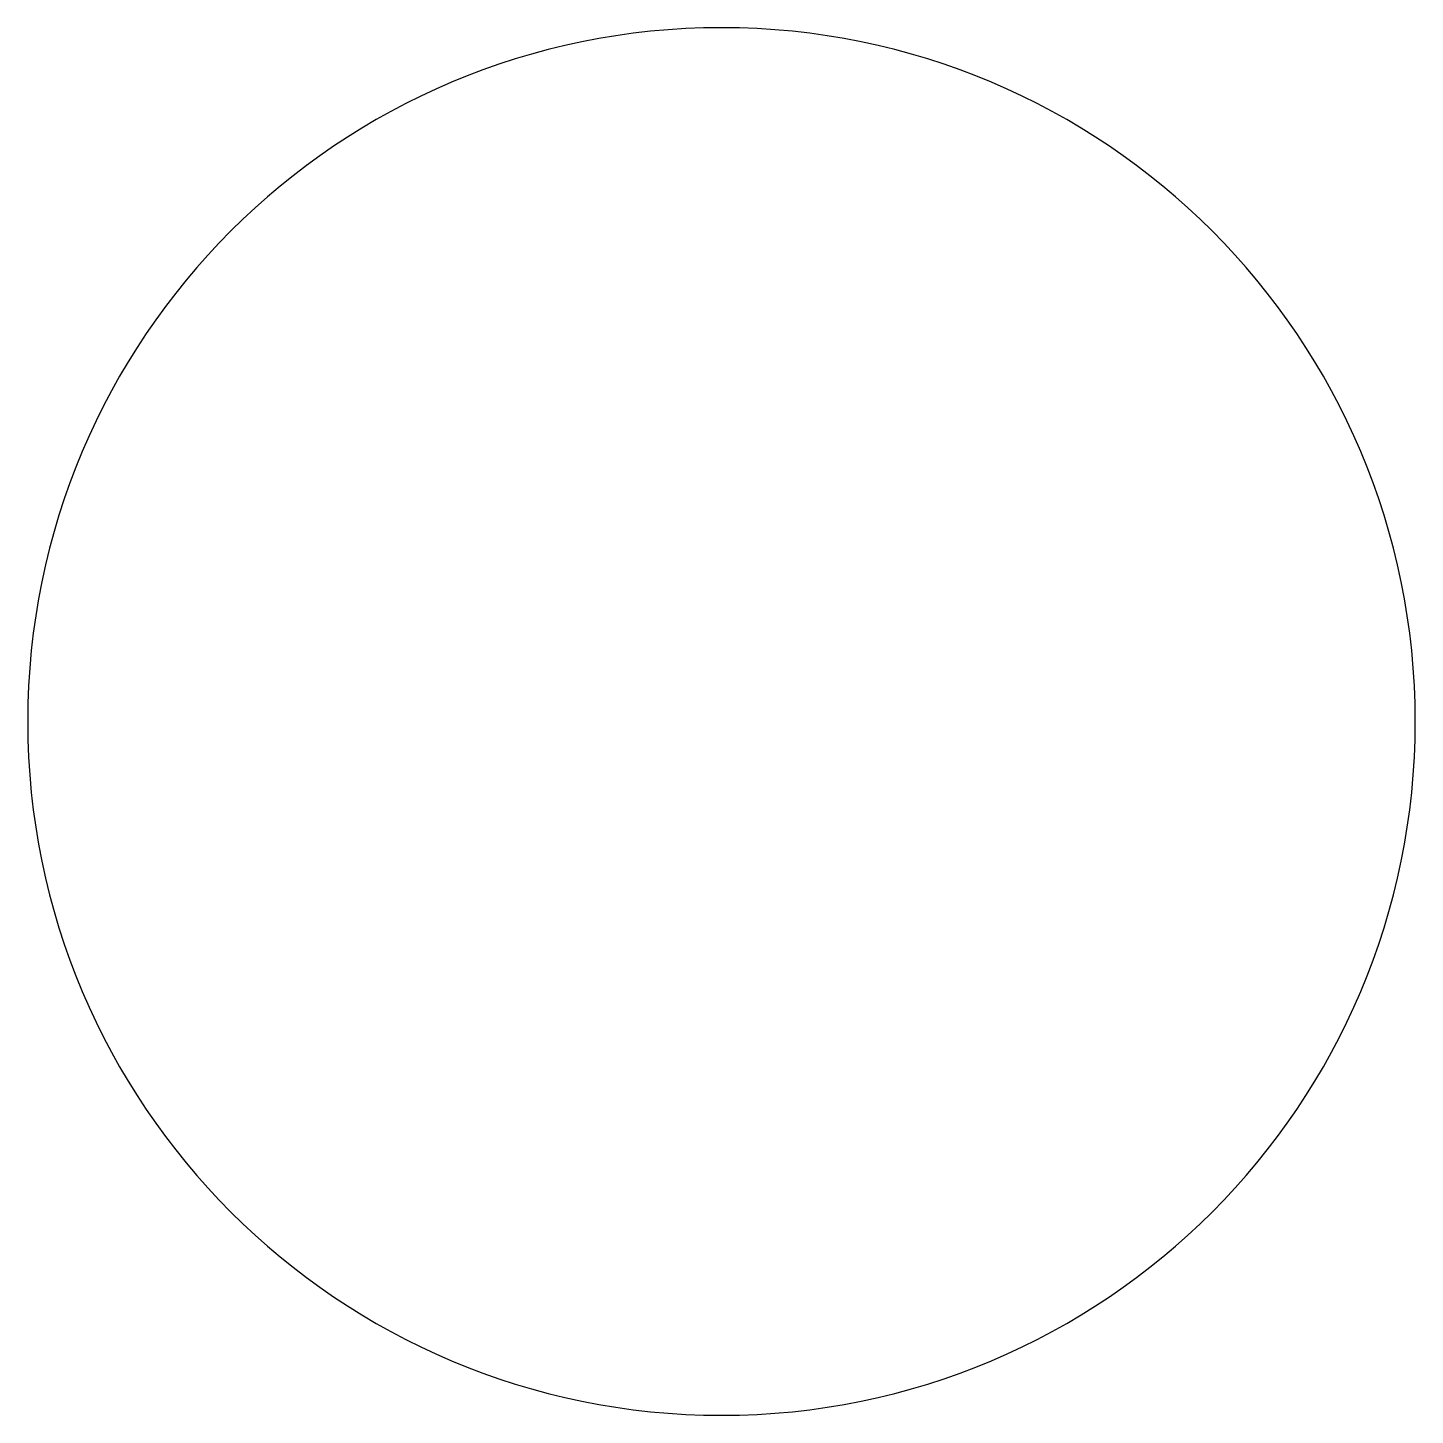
# Model space of a CAD drawing. Extents: x -5.5 to -0.5, y 1.5 to 6.5.
import ezdxf

# ---------------------------------------------------------------- set-up
doc = ezdxf.new("R2010")
doc.units = 0

msp = doc.modelspace()

# ---------------------------------------------------------------- linework, layer by layer
at = {"extrusion": (0, 0, -1)}
msp.add_circle((3, 4), 2.5, dxfattribs=at)

doc.saveas('drawing.dxf')
